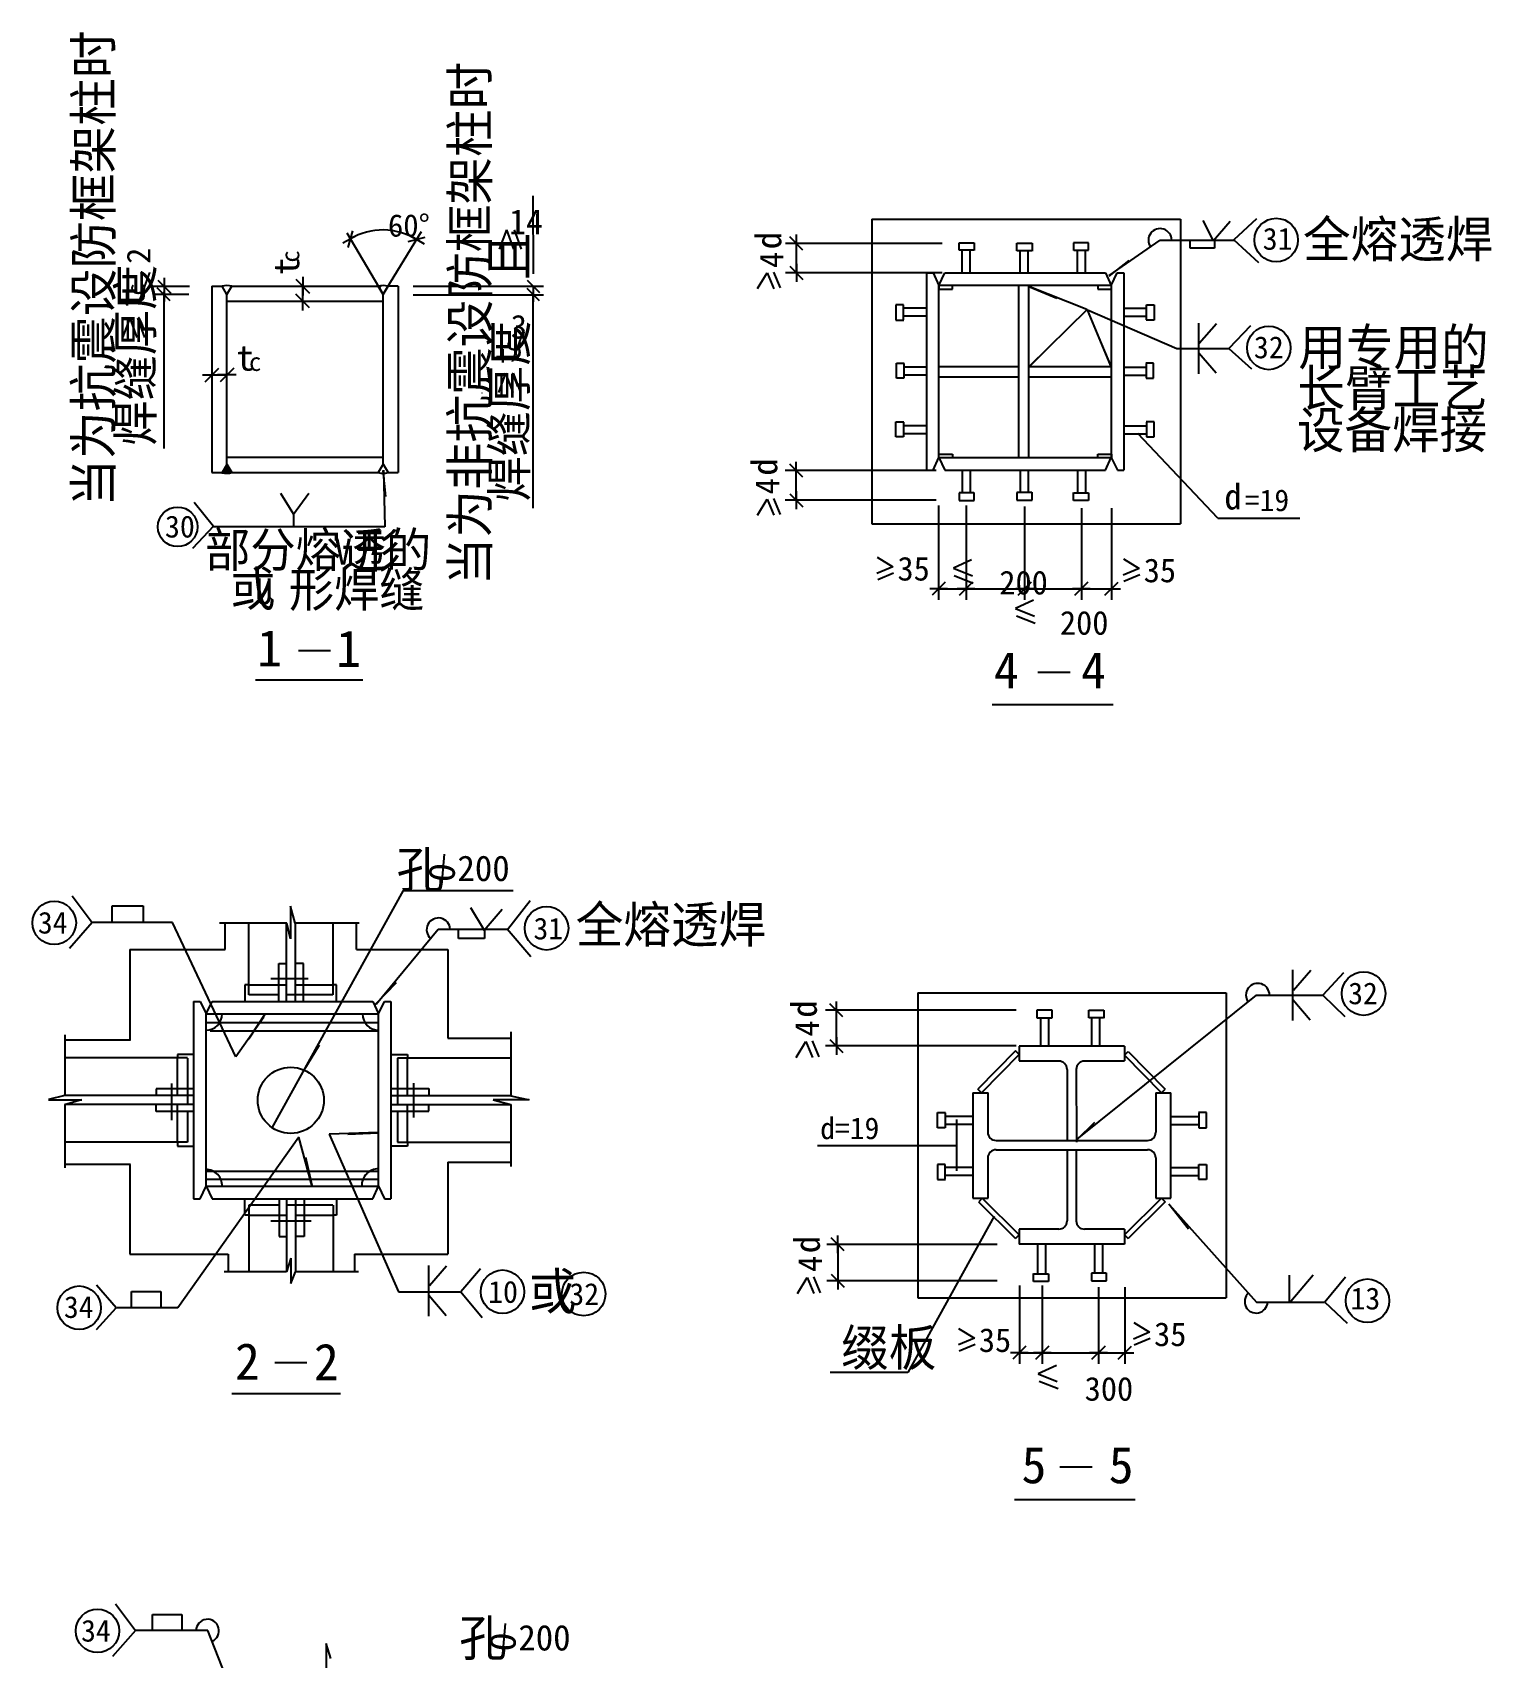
# Model space of a CAD drawing. Header units: metres. Extents: x 1590 to 8251, y 7550 to 15069.
# Drawn here: x 4265 to 8251, y 10629 to 15069 of the extents above; entities that cross this region are included whole.
import ezdxf

# ---------------------------------------------------------------- set-up
doc = ezdxf.new("R2010")
doc.units = ezdxf.units.M
for name, color, linetype in [('BOR', 3, 'Continuous'), ('FRAMING', 2, 'Continuous'), ('HIDDEN', 3, 'Continuous'), ('Z', 4, 'Continuous')]:
    doc.layers.add(name, color=color, linetype=linetype)

# ---------------------------------------------------------------- blocks, each defined once
blk = doc.blocks.new('CC')
blk.add_line((-24.24, 0), (24.24, 0))
at = {"layer": 'FRAMING', "color": 6}
blk.add_line((-17.83, -17.83), (17.83, 17.83), dxfattribs=at)

msp = doc.modelspace()

# ---------------------------------------------------------------- hatches: boundary and pattern name
h = msp.add_hatch()
h.set_pattern_fill('ANSI31', scale=20)
h.paths.add_polyline_path([(4809.33, 14375.87, 0.12), (4782.52, 14375.85), (4795.92, 14352.75)])
h = msp.add_hatch()
h.set_pattern_fill('ANSI31', scale=20)
h.paths.add_polyline_path([(5235.93, 14375.93, 0.12), (5209.11, 14375.91), (5222.52, 14352.81)])
h = msp.add_hatch()
h.set_pattern_fill('ANSI31', scale=20)
h.paths.add_polyline_path([(5222.58, 13889.55), (5209.2, 13866.5, 0.12), (5235.96, 13866.48)])

# ---------------------------------------------------------------- linework, layer by layer
for p, q in [((5631.91, 14622.23), (5632.51, 14409.2)), ((5222.3, 14354.36), (5124.04, 14520.88)), ((5222.3, 14354.36), (5327.17, 14524.72)), ((5559.53, 14530.06), (5539.98, 14477.28)), ((5559.62, 14530.06), (5579.17, 14477.28)), ((5580.34, 14530.06), (5599.89, 14477.28)), ((6557.64, 14558.98), (7400.66, 14558.98)), ((6557.64, 14558.98), (6557.64, 13726.43)), ((7400.66, 14558.98), (7400.66, 13726.43)), ((7461.57, 14555.52), (7490.44, 14499.82)), ((7490.44, 14499.82), (7536.78, 14552.94)), ((7608.94, 14559.45), (7546.42, 14502.13)), ((6750.08, 14492.29), (6321.45, 14492.29)), ((6351.45, 14413.27), (6351.45, 14491.29)), ((7205.86, 14404.59), (7345.11, 14501.18)), ((7345.57, 14501.46), (7549.85, 14501.46)), ((7426.92, 14480.04), (7426.92, 14502.13)), ((7493.92, 14480.04), (7426.92, 14480.04)), ((7493.92, 14502.13), (7493.92, 14480.04)), ((7546.42, 14502.13), (7613.97, 14440.35)), ((6245.6, 14369.37), (6272, 14412.56)), ((6272, 14412.56), (6290.37, 14368.91)), ((6289.16, 14414.45), (6307.53, 14370.79)), ((6750.08, 14412.27), (6321.45, 14412.27)), ((4692.19, 14353.25), (4592.74, 14353.25)), ((4693.94, 14374.73), (4594.5, 14374.73)), ((4624.5, 14375.73), (4624.5, 14376.73)), ((4624.5, 14374.73), (4624.5, 14335.72)), ((4624.5, 13932.47), (4624.5, 14359.96)), ((5002.75, 14334.93), (5002.75, 14375.8)), ((5304.76, 14375.72), (5660.86, 14375.72)), ((5304.76, 14352.18), (5660.86, 14352.18)), ((5632.51, 14376.67), (5632.51, 14377.61)), ((5632.51, 14375.72), (5632.51, 14335.14)), ((5632.51, 13769.07), (5632.51, 14358.05)), ((7145.42, 14311.66), (6986.85, 14374.43)), ((4624.5, 14334.72), (4624.5, 14333.72)), ((5632.51, 14334.19), (5632.51, 14333.25)), ((7145.53, 14311.89), (6986.96, 14155.1)), ((7146.49, 14311.16), (7390.56, 14205.76)), ((7210.97, 14157.91), (7146.49, 14311.16)), ((4530.31, 14288.13), (4510.76, 14235.35)), ((4530.4, 14288.13), (4549.95, 14235.35)), ((4551.13, 14288.13), (4570.68, 14235.35)), ((7449.74, 14274.91), (7449.74, 14136.71)), ((7452.17, 14219.76), (7499.48, 14273.73)), ((7591.78, 14267.43), (7532.76, 14205.83)), ((7390.7, 14205.83), (7532.76, 14205.83)), ((7451.09, 14193.72), (7498.4, 14138.67)), ((7532.76, 14205.83), (7595.19, 14150.31)), ((4729.33, 14133.18), (4780.25, 14133.18)), ((4754.79, 14133.18), (4795.66, 14133.18)), ((4821.11, 14133.18), (4770.2, 14133.18)), ((5557.16, 14138.41), (5537.61, 14085.63)), ((5557.25, 14138.41), (5576.8, 14085.63)), ((5577.98, 14138.41), (5597.52, 14085.63)), ((5493.43, 14083.52), (5493.43, 14084.46)), ((7503.14, 13741.53), (7283.98, 13973.42)), ((4800.18, 13882.26), (4783.74, 13865.81)), ((4798.88, 13884.5), (4784.8, 13870.41)), ((4801.48, 13880.02), (4786.7, 13865.25)), ((4797.59, 13886.73), (4789.68, 13878.83)), ((4802.78, 13877.78), (4789.82, 13864.83)), ((4804.07, 13875.55), (4793.1, 13864.58)), ((4796.29, 13888.97), (4794.56, 13887.25)), ((4805.37, 13873.31), (4796.59, 13864.52)), ((4806.67, 13871.07), (4800.31, 13864.71)), ((4807.97, 13868.83), (4804.32, 13865.19)), ((5223.22, 13873.03), (5227.04, 13717.89)), ((6733.65, 13871.84), (6321.07, 13871.84)), ((6351.07, 13792.05), (6351.07, 13870.84)), ((4941.78, 13810.01), (4977.33, 13753)), ((4977.33, 13753), (5019.77, 13810.66)), ((4706.21, 13785.99), (4758.87, 13720.26)), ((6245.6, 13750.33), (6272, 13793.51)), ((6272, 13793.51), (6290.37, 13749.86)), ((6289.16, 13795.4), (6307.53, 13751.75)), ((6733.65, 13791.05), (6321.07, 13791.05)), ((6740.16, 13776.66), (6740.16, 13519.22)), ((6815.24, 13776.66), (6815.24, 13519.22)), ((6975.1, 13774.24), (6975.1, 13519.22)), ((7130.11, 13769.4), (7130.11, 13519.22)), ((7212.46, 13769.4), (7212.46, 13519.22)), ((4758.87, 13720.26), (4701.86, 13658.83)), ((4977.33, 13753), (4977.33, 13718.21)), ((6557.64, 13726.43), (7400.66, 13726.43)), ((7503.14, 13741.53), (7727.28, 13741.53)), ((5227.04, 13717.89), (4755.85, 13717.89)), ((6572.18, 13635.6), (6615.37, 13609.2)), ((7245.03, 13630.91), (7288.22, 13604.51)), ((6615.37, 13609.2), (6571.72, 13590.83)), ((6617.26, 13592.04), (6573.61, 13573.67)), ((6829.98, 13627.97), (6780.59, 13605.01)), ((6780.59, 13605.01), (6832.28, 13584.34)), ((6782.88, 13585.49), (6834.58, 13564.83)), ((7288.22, 13604.51), (7244.57, 13586.14)), ((7290.11, 13587.35), (7246.45, 13568.98)), ((6741.16, 13549.22), (6814.24, 13549.22)), ((6816.24, 13549.22), (6974.1, 13549.22)), ((6976.1, 13549.22), (7129.11, 13549.22)), ((7131.11, 13549.22), (7211.46, 13549.22)), ((6999.63, 13517.92), (6950.23, 13494.96)), ((6950.23, 13494.96), (7001.93, 13474.3)), ((6952.53, 13475.45), (7004.23, 13454.78)), ((4373.35, 12710.05), (4428.03, 12637.42)), ((4919.65, 12076.73), (5278.17, 12724.74)), ((5278.17, 12724.74), (5577.59, 12724.74)), ((4482.08, 12682.46), (4567.38, 12682.46)), ((4482.08, 12637.46), (4482.08, 12682.46)), ((4567.38, 12682.46), (4567.38, 12637.46)), ((4982.39, 12635.82), (4969.77, 12681.69)), ((4969.77, 12681.69), (4969.77, 12592.34)), ((5461.07, 12678.07), (5498.22, 12616.59)), ((5498.22, 12616.59), (5547.95, 12673.57)), ((5623.85, 12696.12), (5562.75, 12617.39)), ((4428.03, 12637.42), (4365.61, 12566.16)), ((4647.03, 12637.46), (4429.1, 12637.46)), ((4820.6, 12270.73), (4646.91, 12637.27)), ((4959.55, 12635.82), (4775.86, 12635.82)), ((4791.37, 12563.87), (4791.37, 12635.82)), ((4855.77, 12439.36), (4855.77, 12635.82)), ((4958.6, 12422.36), (4958.6, 12635.82)), ((4969.77, 12592.34), (4959.55, 12635.82)), ((5157.32, 12635.82), (4982.39, 12635.82)), ((4983.25, 12421.47), (4983.25, 12635.82)), ((5086.08, 12439.36), (5086.08, 12635.82)), ((5150.1, 12563.87), (5150.1, 12635.82)), ((5203.94, 12414.01), (5373.3, 12618.77)), ((5373.3, 12618.77), (5561.28, 12618.77)), ((5428.53, 12593.36), (5428.53, 12616.32)), ((5499.31, 12616.32), (5499.31, 12593.36)), ((5560.99, 12619.71), (5626.13, 12544.12)), ((4530.77, 12563.87), (4791.37, 12563.87)), ((4530.77, 12563.87), (4530.77, 12316.14)), ((5150.1, 12563.87), (5399.68, 12563.87)), ((5399.68, 12563.87), (5399.68, 12321.76)), ((5499.31, 12593.36), (5428.53, 12593.36)), ((4938.04, 12524.87), (4958.6, 12524.87)), ((4938.04, 12422.36), (4938.04, 12524.87)), ((5005.32, 12524.87), (4984.76, 12524.87)), ((5005.32, 12422.36), (5005.32, 12524.87)), ((7706.87, 12507.96), (7706.87, 12369.76)), ((7709.3, 12452.81), (7756.61, 12506.78)), ((7846.5, 12499.84), (7789.9, 12438.87)), ((4855.72, 12466.87), (4844.7, 12466.87)), ((4844.7, 12466.87), (4844.7, 12422.52)), ((4855.72, 12466.87), (4958.6, 12466.87)), ((4938.04, 12439.41), (4855.77, 12439.41)), ((4902.1, 12439.41), (4856.84, 12439.41)), ((5085.36, 12439.41), (4958.6, 12439.41)), ((4983.25, 12466.87), (5086.03, 12466.87)), ((5095.22, 12466.58), (5086.03, 12466.58)), ((5095.22, 12422.52), (5095.22, 12466.58)), ((6683.08, 12444.75), (6683.08, 11612.21)), ((6683.08, 12444.75), (7526.1, 12444.75)), ((7118.63, 12045.24), (7608.59, 12438.6)), ((7526.1, 12444.75), (7526.1, 11612.21)), ((7608, 12438.87), (7789.9, 12438.87)), ((7789.9, 12438.87), (7849.91, 12380.95)), ((6952.23, 12397.67), (6430.95, 12397.67)), ((6460.95, 12373.42), (6460.95, 12421.91)), ((6460.95, 12301.11), (6460.95, 12396.67)), ((7708.23, 12426.77), (7755.54, 12371.72)), ((4896.97, 12378.78), (4820.6, 12270.73)), ((4352.59, 12330.56), (4352.59, 12164.92)), ((4532.71, 12316.14), (4352.99, 12316.14)), ((5399.68, 12321.76), (5571.85, 12321.76)), ((5571.85, 12338.97), (5571.85, 12164.09)), ((6350.79, 12268.81), (6377.2, 12312)), ((6377.2, 12312), (6395.57, 12268.34)), ((6394.36, 12313.88), (6412.73, 12270.23)), ((6952.23, 12300.11), (6430.95, 12300.11)), ((6460.95, 12324.36), (6460.95, 12275.87)), ((4688.4, 12267.26), (4352.99, 12267.26)), ((4660.89, 12164.44), (4660.89, 12267.22)), ((4705.24, 12276.4), (4661.18, 12276.4)), ((4661.18, 12276.4), (4661.18, 12267.22)), ((4688.35, 12266.54), (4688.35, 12139.78)), ((5244.63, 12276.4), (5288.69, 12276.4)), ((5261.46, 12267.26), (5571.85, 12267.26)), ((5261.51, 12266.54), (5261.51, 12139.78)), ((5288.69, 12276.4), (5288.69, 12267.22)), ((5288.98, 12164.44), (5288.98, 12267.22)), ((4353.22, 12164.92), (4308.8, 12153.32)), ((4704.96, 12164.44), (4350.54, 12164.44)), ((4705.4, 12183.32), (4602.89, 12183.32)), ((4602.89, 12183.32), (4602.89, 12164.89)), ((5243.97, 12164.44), (5571.85, 12164.44)), ((5244.46, 12183.85), (5346.97, 12183.85)), ((5346.97, 12183.85), (5346.97, 12166.34)), ((4308.43, 12153.2), (4399.09, 12153.2)), ((4398.46, 12153.2), (4352.22, 12139.36)), ((4352.59, 12139.47), (4352.59, 11967.03)), ((4705.4, 12139.78), (4353.85, 12139.78)), ((4602.89, 12121.36), (4602.89, 12139.78)), ((4705.4, 12121.36), (4602.89, 12121.36)), ((4660.89, 12036.91), (4660.89, 12139.78)), ((4688.35, 12121.36), (4688.35, 12036.95)), ((5244.46, 12139.78), (5571.85, 12139.78)), ((5244.46, 12122.28), (5346.97, 12122.28)), ((5261.51, 12122.28), (5261.51, 12036.95)), ((5288.98, 12036.91), (5288.98, 12139.78)), ((5346.97, 12122.28), (5346.97, 12139.78)), ((5523.17, 12152.74), (5571.85, 12139.8)), ((5621.9, 12152.74), (5523.17, 12152.74)), ((5571.85, 12164.09), (5621.9, 12152.74)), ((5571.85, 12139.8), (5571.85, 11970.52)), ((4688.35, 12083.28), (4688.35, 12038.02)), ((5261.51, 12083.28), (5261.51, 12038.02)), ((6788.7, 12099.05), (6788.7, 11958.46)), ((4688.4, 12036.95), (4352.99, 12036.95)), ((4660.89, 12036.91), (4660.89, 12025.89)), ((4992.42, 12050.9), (4662.06, 11584.41)), ((5028.96, 11916.2), (4992.42, 12050.9)), ((5210.21, 12063.58), (5074.87, 12058.94)), ((5074.87, 12058.94), (5264.57, 11628.52)), ((5261.46, 12036.95), (5571.85, 12036.95)), ((5288.98, 12036.91), (5288.98, 12025.89)), ((4660.89, 12025.89), (4705.24, 12025.89)), ((5288.98, 12025.89), (5244.63, 12025.89)), ((6408.97, 12027.73), (6788.7, 12027.73)), ((4532.71, 11976.36), (4352.99, 11976.36)), ((4530.77, 11976.36), (4530.77, 11731.32)), ((5399.68, 11982.7), (5399.68, 11731.32)), ((5399.68, 11982.7), (5571.85, 11982.7)), ((4844.7, 11837.77), (4844.7, 11882.12)), ((4855.77, 11865.28), (4855.77, 11683.07)), ((4938.09, 11865.23), (4855.77, 11865.23)), ((4938.09, 11882.28), (4938.09, 11779.77)), ((4958.6, 11882.28), (4958.6, 11683.07)), ((5085.36, 11865.23), (4958.6, 11865.23)), ((4983.25, 11882.44), (4983.25, 11683.07)), ((5007.05, 11882.28), (5007.05, 11779.77)), ((5086.08, 11865.28), (5086.08, 11683.07)), ((5095.22, 11882.12), (5095.22, 11838.06)), ((7370.18, 11866.73), (7608.99, 11600.25)), ((4855.72, 11837.77), (4844.7, 11837.77)), ((4855.72, 11837.77), (4958.6, 11837.77)), ((4983.25, 11837.77), (5086.03, 11837.77)), ((5095.22, 11838.06), (5086.03, 11838.06)), ((6891.49, 11834.59), (6656.21, 11407.74)), ((4938.09, 11779.77), (4958.6, 11779.77)), ((5007.05, 11779.77), (4986.53, 11779.77)), ((6464.58, 11733.58), (6464.58, 11782.07)), ((4530.77, 11731.32), (4799.53, 11731.32)), ((4799.53, 11731.32), (4799.53, 11682.23)), ((4970.83, 11720.63), (4958.61, 11683.07)), ((5143.99, 11731.32), (5399.68, 11731.32)), ((5143.99, 11731.32), (5143.99, 11682.23)), ((6899.74, 11757.83), (6434.58, 11757.83)), ((6464.58, 11756.83), (6464.58, 11659.64)), ((4958.61, 11683.07), (4788.55, 11683.07)), ((4970.85, 11720.24), (4970.85, 11650.97)), ((4970.85, 11650.97), (4983.23, 11682.7)), ((5155.06, 11683.07), (4982.74, 11683.07)), ((5346.37, 11700.31), (5346.37, 11562.11)), ((5348.8, 11645.16), (5396.11, 11699.13)), ((5488.46, 11690.82), (5435.24, 11628.48)), ((6464.58, 11682.88), (6464.58, 11634.39)), ((4493.49, 11584.34), (4439.06, 11646.37)), ((6354.46, 11623.9), (6380.87, 11667.09)), ((6380.87, 11667.09), (6399.23, 11623.43)), ((6398.03, 11668.98), (6416.4, 11625.32)), ((6899.74, 11658.64), (6434.58, 11658.64)), ((6960.64, 11645.28), (6960.64, 11431.86)), ((7023.23, 11645.28), (7023.23, 11431.86)), ((7176.84, 11641.49), (7176.84, 11431.86)), ((7248.91, 11641.49), (7248.91, 11431.86)), ((7698.16, 11673.8), (7698.16, 11602.01)), ((7702.36, 11602.78), (7763.8, 11674.39)), ((7851.43, 11668.31), (7795.16, 11600.21)), ((4535.16, 11583.58), (4535.16, 11629.11)), ((4535.16, 11629.11), (4615.34, 11629.11)), ((4615.34, 11629.11), (4615.34, 11583.58)), ((5264.57, 11628.52), (5434.17, 11628.52)), ((5347.72, 11619.12), (5395.04, 11564.07)), ((5435.24, 11628.48), (5493.21, 11557.91)), ((6683.08, 11612.21), (7526.1, 11612.21)), ((7608.99, 11600.25), (7794.09, 11600.25)), ((7795.16, 11600.21), (7856.19, 11542.29)), ((4439.12, 11525.59), (4493.49, 11584.34)), ((4661.95, 11584.3), (4494.56, 11584.3)), ((7273.33, 11544.09), (7316.51, 11517.68)), ((6837.76, 11501.61), (6794.11, 11483.24)), ((6794.58, 11528.01), (6837.76, 11501.61)), ((7316.51, 11517.68), (7272.86, 11499.31)), ((7318.4, 11500.52), (7274.75, 11482.15)), ((6839.65, 11484.45), (6796, 11466.08)), ((6961.64, 11461.86), (7022.23, 11461.86)), ((7024.23, 11461.86), (7175.84, 11461.86)), ((7177.84, 11461.86), (7247.91, 11461.86)), ((7224.67, 11461.86), (7273.15, 11461.86)), ((7061.78, 11426.99), (7012.38, 11404.03)), ((6656.21, 11407.74), (6444.06, 11407.74)), ((7012.38, 11404.03), (7064.07, 11383.37)), ((7014.68, 11384.52), (7066.37, 11363.85)), ((4491.34, 10775.62), (4546.02, 10702.99)), ((4592.75, 10703.03), (4592.75, 10747.06)), ((4592.75, 10747.06), (4672.93, 10747.06)), ((4672.93, 10747.06), (4672.93, 10703.03)), ((4546.02, 10702.99), (4483.6, 10631.73)), ((4744.11, 10703.03), (4547.09, 10703.03)), ((4917.69, 10261.76), (4744, 10702.85)), ((5079.82, 10626.85), (5066.85, 10667.33)), ((5066.85, 10667.33), (5066.85, 10589.78))]:
    msp.add_line(p, q)
for centre, radius in [((7662.41, 14501.82), 59.42), ((7642.1, 14207.07), 59.42), ((4661.19, 13718.27), 54.02), ((4324.09, 12636.37), 59.42), ((5669.17, 12621.53), 59.42), ((7901.25, 12443.1), 59.42), ((5548.69, 11628.58), 59.42), ((5770.48, 11622.42), 59.42), ((4392.16, 11584.82), 59.42), ((7911.59, 11604.03), 59.42), ((4442.08, 10701.95), 59.42)]:
    msp.add_circle(centre, radius)
for centre, radius, start, end in [((5221.61, 14353.57), 175.69, 58.38, 120.32), ((7345.03, 14501.32), 31.8, 0.25, 215.03), ((4795.96, 14321.78), 55.71, 76.09, 104), ((5222.55, 14321.84), 55.71, 76.09, 104), ((4795.18, 13916.24), 51.72, 255.58, 285.89), ((5222.6, 13920.14), 55.29, 255.96, 283.98), ((5373.67, 12617.47), 32.27, 2.32, 228.43), ((7611.89, 12438.9), 32.14, 359.95, 215.49), ((7607.55, 11601.62), 31.34, 131.19, 357.49), ((4742.67, 10702.25), 31.44, 294.14, 178.57)]:
    msp.add_arc(centre, radius, start, end)
at = {"layer": 'BOR'}
for p, q in [((4749.81, 12341.59), (5207.77, 12341.59)), ((4738.5, 11957.61), (5207.77, 11957.61))]:
    msp.add_line(p, q, dxfattribs=at)
at = {"layer": 'FRAMING'}
for p, q in [((6796.24, 14494.49), (6837.63, 14494.49)), ((6796.24, 14473.76), (6796.24, 14494.49)), ((6836.74, 14473.76), (6796.24, 14473.76)), ((6804.74, 14413.96), (6804.74, 14473.86)), ((6826.7, 14413.96), (6826.7, 14473.86)), ((6837.63, 14494.49), (6837.63, 14472.87)), ((6954.12, 14493.26), (6995.52, 14493.26)), ((6954.12, 14472.53), (6954.12, 14493.26)), ((6995.52, 14493.26), (6995.52, 14471.63)), ((7149.64, 14494.49), (7108.25, 14494.49)), ((7108.25, 14494.49), (7108.25, 14472.87)), ((7109.14, 14473.76), (7149.64, 14473.76)), ((7119.18, 14413.96), (7119.18, 14473.86)), ((7141.14, 14413.96), (7141.14, 14473.86)), ((7149.64, 14473.76), (7149.64, 14494.49)), ((6994.62, 14472.53), (6954.12, 14472.53)), ((6962.62, 14412.72), (6962.62, 14472.62)), ((6984.58, 14412.72), (6984.58, 14472.62)), ((5615.65, 14392.58), (5649.36, 14358.87)), ((6706.87, 14412.05), (6706.87, 13873.02)), ((6706.87, 14412.05), (6724.98, 14412.05)), ((6724.98, 14412.06), (6740.65, 14377.94)), ((6740.65, 14377.94), (6757.02, 14412.06)), ((6757.01, 14412.05), (7196.28, 14412.05)), ((7196.27, 14412.06), (7211.95, 14377.94)), ((7211.95, 14377.94), (7228.31, 14412.06)), ((7228.31, 14412.05), (7245.88, 14412.05)), ((7245.88, 14412.05), (7245.88, 13873.02)), ((4640.58, 14335.41), (4604.91, 14371.08)), ((4754.56, 14375.87), (4754.56, 13866.49)), ((4754.56, 14375.87), (4782.51, 14375.87)), ((4795.95, 14352.69), (4782.51, 14375.87)), ((4795.89, 14352.69), (4809.33, 14375.87)), ((4795.92, 13889.6), (4795.92, 14352.75)), ((4809.33, 14375.87), (5209.25, 14375.87)), ((5222.55, 14352.75), (5209.11, 14375.93)), ((5222.67, 14352.72), (5209.25, 14375.87)), ((5222.49, 14352.75), (5235.93, 14375.93)), ((5222.58, 13889.55), (5222.58, 14352.89)), ((5222.61, 14352.72), (5236.04, 14375.87)), ((5263.29, 14375.87), (5236.04, 14375.87)), ((5263.93, 14375.87), (5263.93, 13866.49)), ((5649.36, 14335.32), (5615.65, 14369.03)), ((6740.62, 14377.97), (6740.62, 14367.54)), ((6740.62, 14367.54), (6777.91, 14367.54)), ((6740.63, 13906.78), (6740.63, 14378.27)), ((6740.63, 14378.27), (7212.12, 14378.27)), ((6777.91, 14367.54), (6777.91, 14377.97)), ((6958.19, 14378.27), (6958.19, 13906.78)), ((6986.02, 14378.27), (6986.02, 13906.78)), ((7174.74, 14378.18), (7174.74, 14367.75)), ((7174.74, 14367.75), (7212.03, 14367.75)), ((7212.03, 14367.75), (7212.03, 14378.18)), ((7212.12, 13906.78), (7212.12, 14378.27)), ((4795.92, 14334.49), (5222.58, 14334.49)), ((6623.56, 14324.39), (6623.56, 14282.99)), ((6644.29, 14324.39), (6623.56, 14324.39)), ((6704.06, 14315.89), (6644.19, 14315.89)), ((6644.29, 14283.89), (6644.29, 14324.39)), ((7248.26, 14315.89), (7308.13, 14315.89)), ((7308.04, 14324.39), (7328.77, 14324.39)), ((7308.04, 14283.89), (7308.04, 14324.39)), ((7328.77, 14324.39), (7328.77, 14282.99)), ((6623.56, 14282.99), (6645.18, 14282.99)), ((6704.06, 14293.93), (6644.19, 14293.93)), ((7248.26, 14293.93), (7308.13, 14293.93)), ((7328.77, 14282.99), (7307.14, 14282.99)), ((6624.79, 14124.04), (6624.79, 14165.43)), ((6624.79, 14165.43), (6646.42, 14165.43)), ((6645.52, 14164.54), (6645.52, 14124.04)), ((7327.53, 14165.43), (7305.91, 14165.43)), ((7306.8, 14164.54), (7306.8, 14124.04)), ((7327.53, 14124.04), (7327.53, 14165.43)), ((4736.06, 14114.45), (4773.51, 14151.9)), ((4814.38, 14151.9), (4776.93, 14114.45)), ((6645.52, 14124.04), (6624.79, 14124.04)), ((6705.3, 14154.5), (6645.43, 14154.5)), ((6705.3, 14132.54), (6645.43, 14132.54)), ((6740.63, 14155.88), (6958.19, 14155.88)), ((6740.63, 14128.05), (6958.19, 14128.05)), ((6986.02, 14155.88), (7212.12, 14155.88)), ((6986.02, 14128.05), (7212.12, 14128.05)), ((7247.02, 14154.5), (7306.89, 14154.5)), ((7247.02, 14132.54), (7306.89, 14132.54)), ((7306.8, 14124.04), (7327.53, 14124.04)), ((6623.56, 14005.14), (6645.18, 14005.14)), ((6623.56, 13963.75), (6623.56, 14005.14)), ((6704.06, 13994.2), (6644.19, 13994.2)), ((6644.29, 14004.24), (6644.29, 13963.75)), ((7248.26, 13994.2), (7308.13, 13994.2)), ((7328.77, 14005.14), (7307.14, 14005.14)), ((7308.04, 14004.24), (7308.04, 13963.75)), ((7328.77, 13963.75), (7328.77, 14005.14)), ((6644.29, 13963.75), (6623.56, 13963.75)), ((6704.06, 13972.24), (6644.19, 13972.24)), ((7248.26, 13972.24), (7308.13, 13972.24)), ((7308.04, 13963.75), (7328.77, 13963.75)), ((5222.58, 13907.84), (4795.92, 13907.84)), ((6724.83, 13873.02), (6740.65, 13907.46)), ((6740.62, 13906.66), (6740.62, 13917.09)), ((6740.62, 13917.09), (6777.91, 13917.09)), ((7212.12, 13906.78), (6740.63, 13906.78)), ((6740.65, 13907.46), (6757.17, 13873.02)), ((6777.91, 13917.09), (6777.91, 13906.66)), ((7175.02, 13906.74), (7175.02, 13917.17)), ((7175.02, 13917.17), (7212.32, 13917.17)), ((7195.97, 13873.02), (7211.95, 13907.79)), ((7211.95, 13907.79), (7228.62, 13873.02)), ((7212.32, 13917.17), (7212.32, 13906.74)), ((4754.56, 13866.49), (4782.51, 13866.49)), ((4795.76, 13889.31), (4782.32, 13866.14)), ((4795.95, 13889.66), (4782.51, 13866.49)), ((4795.89, 13889.66), (4809.33, 13866.49)), ((4809.33, 13866.49), (5209.25, 13866.49)), ((5222.58, 13889.55), (5209.2, 13866.49)), ((5222.58, 13889.56), (5235.96, 13866.49)), ((5235.96, 13866.49), (5263.93, 13866.49)), ((6706.87, 13873.02), (6724.83, 13873.02)), ((6757.17, 13873.02), (7195.97, 13873.02)), ((6804.69, 13873.02), (6804.69, 13810.95)), ((6826.65, 13873.02), (6826.65, 13810.95)), ((6962.62, 13873.02), (6962.62, 13812.19)), ((6984.58, 13873.02), (6984.58, 13812.19)), ((7119.23, 13873.02), (7119.23, 13810.95)), ((7141.19, 13873.02), (7141.19, 13810.95)), ((7228.62, 13873.02), (7245.88, 13873.02)), ((6796.19, 13811.05), (6796.19, 13790.32)), ((6836.69, 13811.05), (6796.19, 13811.05)), ((6837.58, 13790.32), (6837.58, 13811.94)), ((6994.62, 13812.28), (6954.12, 13812.28)), ((6954.12, 13812.28), (6954.12, 13791.55)), ((6995.52, 13791.55), (6995.52, 13813.18)), ((7108.3, 13790.32), (7108.3, 13811.94)), ((7109.2, 13811.05), (7149.69, 13811.05)), ((7149.69, 13811.05), (7149.69, 13790.32)), ((6796.19, 13790.32), (6837.58, 13790.32)), ((6954.12, 13791.55), (6995.52, 13791.55)), ((7149.69, 13790.32), (7108.3, 13790.32)), ((4874.34, 13299.85), (5166.79, 13299.85)), ((6886.81, 13232.75), (7216.54, 13232.75)), ((5018.13, 12483.52), (4916.14, 12483.52)), ((4704.96, 12421.47), (4704.96, 11882.44)), ((4704.96, 12421.47), (4723.07, 12421.47)), ((4723.06, 12421.48), (4738.74, 12387.36)), ((4738.72, 11916.2), (4738.72, 12387.69)), ((4738.72, 12387.69), (5210.21, 12387.69)), ((4738.74, 12387.36), (4755.11, 12421.48)), ((4755.1, 12421.47), (5194.36, 12421.47)), ((5194.36, 12421.48), (5210.03, 12387.36)), ((5210.03, 12387.36), (5226.4, 12421.48)), ((5210.21, 11916.2), (5210.21, 12387.69)), ((5226.39, 12421.47), (5243.97, 12421.47)), ((5243.97, 12421.47), (5243.97, 11882.44)), ((6478.78, 12379.83), (6443.12, 12415.5)), ((7049.97, 12397.89), (7008.57, 12397.89)), ((7008.57, 12397.89), (7008.57, 12376.26)), ((7049.97, 12377.16), (7049.97, 12397.89)), ((7150.2, 12377.16), (7150.2, 12397.89)), ((7150.2, 12397.89), (7191.6, 12397.89)), ((7191.6, 12397.89), (7191.6, 12376.26)), ((7009.47, 12377.16), (7049.97, 12377.16)), ((7019.51, 12300.3), (7019.51, 12377.25)), ((7041.47, 12300.3), (7041.47, 12377.25)), ((7190.7, 12377.16), (7150.2, 12377.16)), ((7158.7, 12300.3), (7158.7, 12377.25)), ((7180.66, 12300.3), (7180.66, 12377.25)), ((6443.12, 12317.95), (6478.78, 12282.28)), ((6960.09, 12299.62), (6960.09, 12258.97)), ((7247.94, 12299.62), (6960.09, 12299.62)), ((7247.94, 12299.62), (7247.94, 12258.97)), ((6949.83, 12286.6), (6846.97, 12182.07)), ((6960.09, 12276.5), (6857.23, 12171.97)), ((6960.09, 12276.5), (6949.83, 12286.6)), ((7068.35, 12258.54), (6960.09, 12258.54)), ((7247.94, 12258.54), (7138.75, 12258.54)), ((7247.94, 12274.48), (7258.19, 12284.59)), ((7247.94, 12274.48), (7349.09, 12171.97)), ((7258.19, 12284.59), (7359.34, 12182.08)), ((7090.85, 12236.04), (7090.85, 12041.89)), ((7116.25, 12236.04), (7116.81, 12037.37)), ((4644.24, 12197.06), (4644.24, 12097.33)), ((5305.63, 12198.64), (5305.63, 12104.82)), ((6833.97, 12171.97), (6875.05, 12171.97)), ((6833.97, 12171.97), (6833.97, 11884.35)), ((6857.23, 12171.97), (6846.97, 12182.07)), ((6874.53, 12171.97), (6874.53, 12064.39)), ((7333.36, 12171.97), (7374.41, 12171.97)), ((7333.36, 12171.97), (7333.36, 12064.39)), ((7349.09, 12171.97), (7359.34, 12182.08)), ((7373.92, 12171.97), (7373.92, 11884.35)), ((6737.14, 12117.91), (6758.77, 12117.91)), ((6737.14, 12076.51), (6737.14, 12117.91)), ((6757.87, 12076.51), (6737.14, 12076.51)), ((6834.73, 12106.97), (6757.78, 12106.97)), ((6834.73, 12085.01), (6757.78, 12085.01)), ((6757.87, 12117.01), (6757.87, 12076.51)), ((7374.43, 12106.97), (7451.37, 12106.97)), ((7374.43, 12085.01), (7451.37, 12085.01)), ((7472.01, 12117.91), (7450.39, 12117.91)), ((7451.28, 12117.01), (7451.28, 12076.51)), ((7451.28, 12076.51), (7472.01, 12076.51)), ((7472.01, 12076.51), (7472.01, 12117.91)), ((6897.03, 12041.89), (7310.86, 12041.89)), ((6874.53, 11993.99), (6874.53, 11884.35)), ((6897.03, 12016.49), (7310.86, 12016.49)), ((7090.85, 12016.49), (7090.85, 11822.12)), ((7116.25, 12016.49), (7116.25, 11822.12)), ((7333.36, 11993.99), (7333.36, 11884.35)), ((6737.14, 11976.27), (6737.14, 11934.88)), ((6757.87, 11976.27), (6737.14, 11976.27)), ((6834.73, 11967.78), (6757.78, 11967.78)), ((6834.73, 11945.82), (6757.78, 11945.82)), ((6757.87, 11935.78), (6757.87, 11976.27)), ((7374.43, 11967.78), (7451.37, 11967.78)), ((7374.43, 11945.82), (7451.37, 11945.82)), ((7451.28, 11935.78), (7451.28, 11976.27)), ((7451.28, 11976.27), (7472.01, 11976.27)), ((7472.01, 11976.27), (7472.01, 11934.88)), ((4722.92, 11882.44), (4738.74, 11916.89)), ((5210.21, 11916.2), (4738.72, 11916.2)), ((4738.74, 11916.89), (4755.26, 11882.44)), ((5194.06, 11882.44), (5210.03, 11917.22)), ((5210.03, 11917.22), (5226.71, 11882.44)), ((6737.14, 11934.88), (6758.77, 11934.88)), ((7472.01, 11934.88), (7450.39, 11934.88)), ((4704.96, 11882.44), (4722.92, 11882.44)), ((4755.26, 11882.44), (5194.06, 11882.44)), ((5226.71, 11882.44), (5243.97, 11882.44)), ((6833.97, 11884.35), (6875.05, 11884.35)), ((6849.04, 11874.15), (6949.93, 11773.63)), ((6859.21, 11884.35), (6849.72, 11874.33)), ((6859.21, 11884.35), (6960.09, 11783.83)), ((7349.23, 11884.35), (7247.94, 11783.87)), ((7359.37, 11874.13), (7258.08, 11773.65)), ((7333.36, 11884.35), (7374.41, 11884.35)), ((7349.23, 11884.35), (7359.37, 11874.13)), ((5026.37, 11821.12), (4916.14, 11821.12)), ((6482.42, 11739.99), (6446.75, 11775.66)), ((6960.09, 11783.83), (6949.93, 11773.63)), ((7068.35, 11799.62), (6960.09, 11799.62)), ((6960.09, 11799.62), (6960.09, 11758.12)), ((7247.94, 11799.62), (7138.75, 11799.62)), ((7247.94, 11799.62), (7247.94, 11758.12)), ((7247.94, 11783.87), (7258.08, 11773.65)), ((7247.94, 11758.54), (6960.09, 11758.54)), ((7010.03, 11755.75), (7010.03, 11678.8)), ((7031.99, 11755.75), (7031.99, 11678.8)), ((7166.29, 11757.65), (7166.29, 11680.7)), ((7188.25, 11757.65), (7188.25, 11680.7)), ((6446.75, 11676.47), (6482.42, 11640.8)), ((6999.09, 11656.86), (6999.09, 11678.48)), ((6999.09, 11677.59), (7040.49, 11677.59)), ((7040.49, 11677.59), (7040.49, 11656.86)), ((7157.79, 11679.48), (7157.79, 11658.75)), ((7198.29, 11679.48), (7157.79, 11679.48)), ((7199.19, 11658.75), (7199.19, 11680.38)), ((7040.49, 11656.86), (6999.09, 11656.86)), ((7157.79, 11658.75), (7199.19, 11658.75)), ((7231.07, 11444.03), (7266.74, 11479.7)), ((4809.55, 11350.37), (5106.08, 11350.37)), ((6947.02, 11061.24), (7276.75, 11061.24))]:
    msp.add_line(p, q, dxfattribs=at)
msp.add_circle((4970.21, 12151.64), 90.38, dxfattribs=at)
for centre, radius, start, end in [((4738.25, 12387.55), 44.62, 270.6, 0.18), ((5210.67, 12387.55), 44.62, 179.82, 269.41), ((7068.35, 12236.04), 22.5, 0, 90), ((7138.75, 12236.04), 22.5, 90, 180), ((6897.03, 12064.39), 22.5, 180, 270), ((7310.86, 12064.39), 22.5, 270, 0), ((6897.03, 11993.99), 22.5, 90, 180), ((7310.86, 11993.99), 22.5, 0, 90), ((4738.25, 11917.84), 44.67, 357.9, 89.4), ((5210.67, 11917.84), 46.81, 90.56, 182), ((7068.35, 11822.12), 22.5, 270, 0), ((7138.75, 11822.12), 22.5, 180, 270)]:
    msp.add_arc(centre, radius, start, end, dxfattribs=at)
at = {"layer": 'HIDDEN'}
for p, q in [((4738.5, 12364.18), (5207.77, 12364.18)), ((4738.72, 11935.9), (5210.21, 11935.9)), ((4902.1, 11865.23), (4856.84, 11865.23))]:
    msp.add_line(p, q, dxfattribs=at)
at = {"layer": 'Z'}
for p, q in [((4991.5, 13380.4), (5079.21, 13380.4)), ((7011.49, 13321.58), (7099.2, 13321.58)), ((5389.46, 12824.32), (5382.12, 12740.48)), ((4926.37, 11435.21), (5014.07, 11435.21)), ((7071.7, 11150.07), (7159.41, 11150.07)), ((5555.82, 10722.32), (5548.48, 10638.48))]:
    msp.add_line(p, q, dxfattribs=at)
for points in [[(7260.16, 14446.22), (7205.24, 14403.36)], [(7062.85, 14342.28), (6986.67, 14374.11)], [(7046.23, 14215.05), (6987.99, 14156.53)], [(7177.36, 14235.09), (7209.4, 14159)], [(5229.6, 13801.15), (5223.06, 13871.96)], [(5258.38, 12472.48), (5201.17, 12412.96)], [(4855.97, 12319.44), (4901.2, 12388.51)], [(5047.97, 12302.51), (5004.63, 12232.25)], [(7165.95, 12091.14), (7117.58, 12043.63)], [(5126.34, 12059.17), (5208.83, 12062.39)], [(5010.51, 11996.2), (5028.97, 11915.73)], [(7423.23, 11799.5), (7369.26, 11867.65)]]:
    msp.add_lwpolyline(points, dxfattribs=at)

# ---------------------------------------------------------------- block references
for p, xscale, yscale, zscale, rotation in [((5132.45, 14504.09), 0.95, 0.95, 0.95, 209.22), ((5314.52, 14503.59), 0.95, 0.95, 0.95, 329.17), ((5002.75, 14375.8), 1.05, 1.05, 1.05, 270), ((5002.75, 14334.93), 1.05, 1.05, 1.05, 90)]:
    msp.add_blockref('CC', p, dxfattribs=dict(xscale=xscale, yscale=yscale, zscale=zscale, rotation=rotation))
for p, rotation in [((6351.45, 14492.29), 90), ((6351.45, 14412.27), 270), ((4624.5, 14374.73), 270), ((6351.07, 13871.84), 90), ((6351.07, 13791.05), 270), ((6740.16, 13549.22), 180), ((6815.24, 13549.22), 180), ((6975.1, 13549.22), 180), ((7130.11, 13549.22), 180), ((6960.64, 11461.86), 180), ((7023.23, 11461.86), 180), ((7176.84, 11461.86), 180)]:
    msp.add_blockref('CC', p, dxfattribs=dict(rotation=rotation))
for p in [(6815.24, 13549.22), (6975.1, 13549.22), (7130.11, 13549.22), (7212.46, 13549.22), (7023.23, 11461.86), (7176.84, 11461.86)]:
    msp.add_blockref('CC', p)

# ---------------------------------------------------------------- texts
at = {"attachment_point": 1}
for s, insert, char_height in [('\\A1;60°', (5235.89, 14572.42), 61.42), ('14', (5566.35, 14585.67), 68.25), ('/', (4546.66, 14408.58), 66.15), ('/', (5568.93, 14251.64), 66.15), ('200', (6905.88, 13598.5), 65), ('200', (7071.47, 13488.56), 65), ('300', (7139.03, 11395.86), 65)]:
    msp.add_mtext(s, dxfattribs=dict(at, insert=insert, char_height=char_height))
at = {"layer": 'Z'}
for s, height, rotation, p in [('当为抗震设防框架柱时', 100, 90, (4481.2, 13773.75)), ('当为非抗震设防框架柱时', 100, 90, (5509.55, 13558.68)), ('d', 70, 90, (6310.17, 14476.52)), ('2', 65, 90, (4587.01, 14436.68)), ('且', 100, 90, (5616.89, 14392.02)), ('焊缝厚度', 95, 90, (4593.28, 13940.19)), ('t', 70, 90, (4993.41, 14405.87)), ('c', 50, 90, (4993.36, 14440)), ('4', 65, 90, (6315.88, 14425.21)), ('t', 70, 90, (4571.04, 14317.97)), ('c', 50, 90, (4571.86, 14349.74)), ('焊缝厚度', 95, 90, (5614.24, 13787.54)), ('c', 50, 90, (5599.44, 14195.45)), ('t', 70, 90, (5597.87, 14162.26)), ('d', 70, 90, (6299.1, 13858.04)), ('4', 65, 90, (6304.81, 13806.73)), ('O', 70, 85, (5416.47, 12747.07)), ('d', 70, 90, (6407.27, 12377.1)), ('4', 65, 90, (6412.98, 12325.79)), ('d', 70, 90, (6415.58, 11733.8)), ('4', 65, 90, (6421.29, 11682.48)), ('O', 70, 85, (5582.82, 10645.07))]:
    msp.add_text(s, height=height, rotation=rotation, dxfattribs=at).set_placement(p)
for s, height, p in [('全熔透焊', 100, (7735.62, 14454.16)), ('31', 60, (7625.39, 14475.21)), ('用专用的', 100, (7722.75, 14159.51)), ('t', 70, (4821.82, 14144.93)), ('32', 60, (7601.27, 14178.68)), ('c', 50, (4855.99, 14144.21)), ('长臂工艺', 100, (7720.48, 14047.67)), ('设备焊接', 100, (7718.77, 13933.06)), ('d', 70, (7520.64, 13765.84)), ('=19', 59.4, (7576.57, 13761.12)), ('30', 60, (4626.5, 13689.09)), ('部分熔透的', 95, (4736.33, 13607.88)), ('V', 70.88, (5089.03, 13615.12)), ('形', 95, (5146.56, 13606.17)), ('35', 65, (6627.59, 13571.51)), ('35', 65, (7300.44, 13566.82)), ('或', 95, (4805.03, 13501.52)), ('形焊缝', 95, (4965.1, 13499.36)), ('U', 70.88, (4872.88, 13506.66)), ('1', 100, (4878.22, 13336.94)), ('1', 100, (5094.02, 13335.6)), ('4', 100, (6891.13, 13276.8)), ('4', 100, (7129.35, 13276.78)), ('孔', 100, (5259.5, 12732.11)), ('200', 70, (5425.55, 12750.45)), ('全熔透焊', 100, (5748.81, 12581.83)), ('34', 59.4, (4279.46, 12607.13)), ('31', 59.4, (5633.33, 12591.13)), ('32', 59.4, (7859.07, 12414.05)), ('d=19', 59.4, (6416.5, 12045.46)), ('或', 100, (5620.69, 11579.73)), ('10', 60, (5509.27, 11598.23)), ('32', 60, (5731.06, 11592.07)), ('13', 60, (7865.07, 11580.16)), ('34', 59.4, (4350.53, 11557)), ('35', 65, (7328.74, 11479.99)), ('缀板', 100, (6473.87, 11426.12)), ('35', 65, (6849.99, 11463.92)), ('2', 100, (4817.68, 11388.24)), ('2', 100, (5033.49, 11386.9)), ('5', 100, (6966.51, 11105.29)), ('5', 100, (7204.74, 11105.27)), ('孔', 100, (5430.44, 10633)), ('34', 59.4, (4397.45, 10672.71)), ('200', 70, (5591.91, 10648.45))]:
    msp.add_text(s, height=height, dxfattribs=at).set_placement(p)
at = {"layer": 'Z', "insert": (5571.23, 14297.56), "char_height": 65, "attachment_point": 1}
msp.add_mtext('3', dxfattribs=at)

doc.saveas('drawing.dxf')
